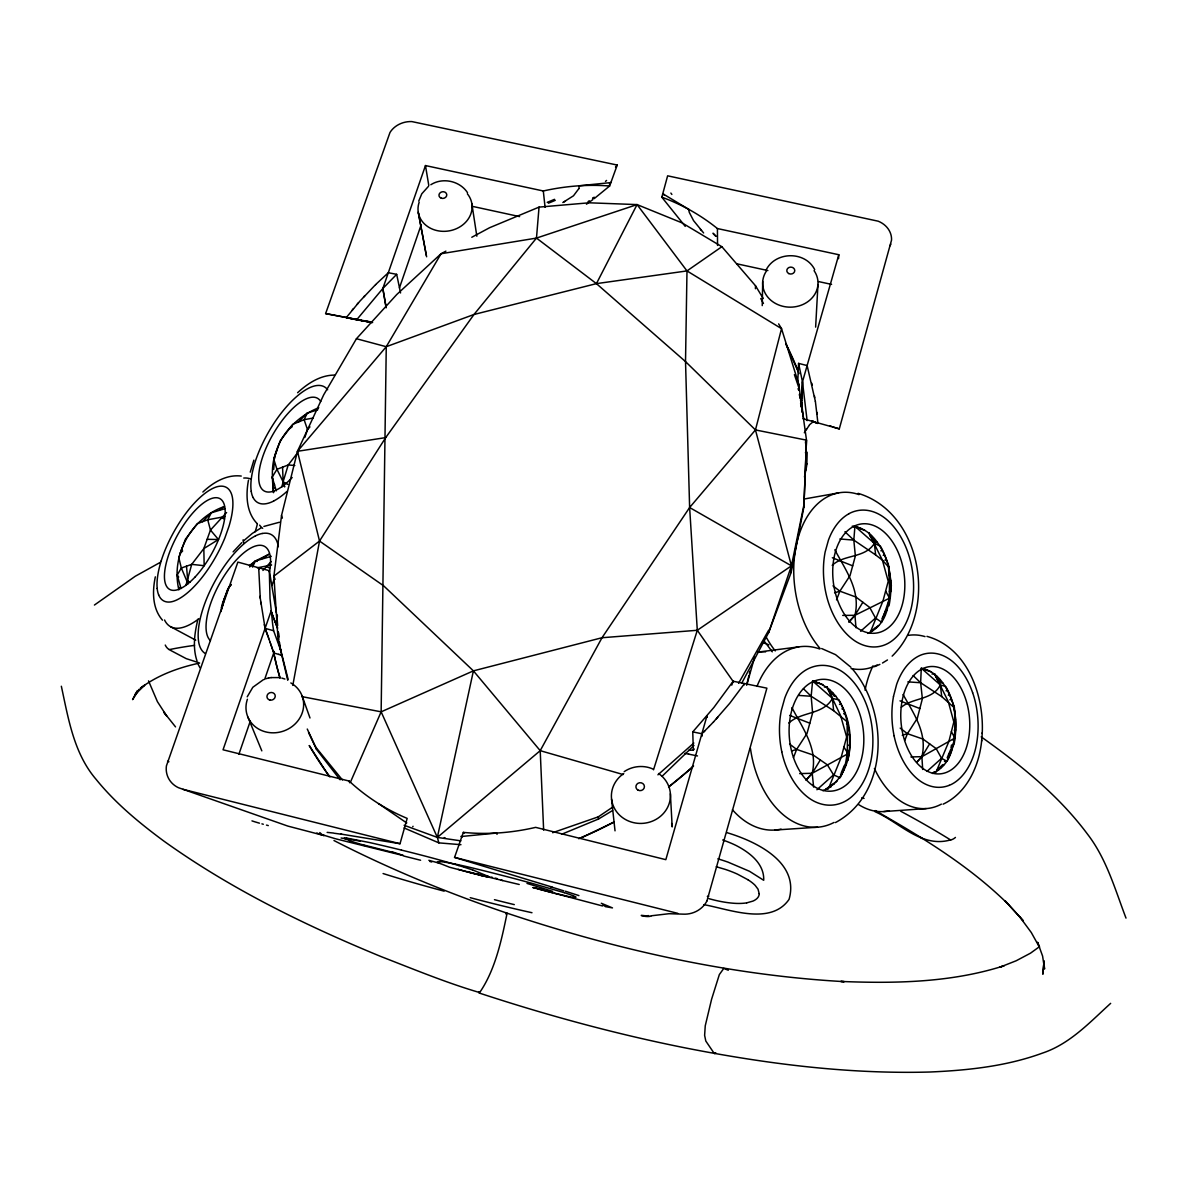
<?xml version="1.0" encoding="UTF-8"?>
<svg xmlns="http://www.w3.org/2000/svg" width="1194" height="1194" viewBox="0 0 1194 1194"><rect width="100%" height="100%" fill="white"/><g stroke="black" fill="none" stroke-linecap="round" stroke-linejoin="round"><path stroke-width="1.5" d="M350.454 782.13L381.14 711.833L386.259 346.708L441.064 253.74L445.914 251.143M316.888 832.964A42.835 36.178 -70 0 0 319.888 834.263L324.171 835.591L287.829 826.084L178.369 787.667A24.477 22.283 -23.1 0 1 166.414 765.906L237.875 562.105L269.307 570.672L270.023 598.522L272.695 624.611L273.62 630.731L280.635 650.088L280.038 646.178M982.229 733.4C984.125 695.087 967.424 647.611 926.962 636.357M471.794 237.263L489.585 227.726L539.046 207.114L589.12 202.801L637.059 204.592L686.983 270.919L685.52 361.603L689.625 507.525L697.296 630.283L653.521 769.817M755.429 288.739L755.489 285.739L721.877 246.71L681.983 222.845L637.059 204.592L536.479 238.084L441.064 253.74L396.796 294.485L356.439 338.723L323.708 394.796L297.47 451.302L281.53 515.495L273.904 576.12L278.038 639.417L287.739 680.311M762.235 305.619L762.712 281.515M801.696 404.438L801.831 400.02M800.502 399.692L801.487 406.647L801.771 402.259M741.877 682.938L768.623 632.626L791.443 565.822L803.995 504.584L806.502 440.153L798.696 383.961L781.533 328.663L778.637 323.887M801.801 400.706L801.905 397.781M801.92 396.99L802.234 387.96M801.861 398.468L802.025 394.095M802.04 393.289L802.099 391.796M802.114 390.99L802.472 381.871L798.577 363.379L807.129 365.573L815.368 401.393M768.623 632.626L791.144 572.478L803.846 507.286L806.502 440.153L755.459 429.93L685.52 361.603L596.433 283.635L536.479 238.084L539.046 207.114M802.264 387.169L802.472 381.871L807.129 365.573M904.768 740.414L907.425 733.683L917.305 718.37L922.38 698.744L920.649 682.744L921.275 668.207C940.245 671.834 949.111 691.236 954.409 707.818C955.334 730.624 957.498 762.026 932.484 773.473M822.95 790.712C864.456 773.145 856.665 691.684 812.607 681.013L811.159 696.251L812.607 712.967L807.025 733.444L796.622 749.414L793.488 757.578M797.711 382.722L798.577 363.379M799.025 390.498L798.696 383.961M791.144 572.478L791.443 565.822L755.459 429.93L781.533 328.663L686.983 270.919L596.433 283.635L473.988 314.485L386.259 346.708L297.47 451.302L319.529 541.061L292.799 685.416M813.621 787.07L812.219 773.264L820.293 759.951L813.174 755.026L796.622 749.414L789.577 744.011M803.846 507.286L803.995 504.584M815.636 327.126L817.965 284.515M855.979 627.76L854.949 615.283L862.844 602.269L855.964 597.06L839.875 591.164L832.979 585.836M852.232 526.151C871.933 528.241 882.56 547.942 888.366 564.807C889.53 588.239 894.321 621.492 867.725 633.417M838.561 258.65L838.8 254.725L717.415 228.547A205.562 180.831 -6.3 0 0 688.819 209.383L662.774 193.727L667.625 175.816L878.217 221.203A22.985 19.835 1 0 1 891.545 240.069L839.292 428.87L832.875 426.93M922.693 769.488L921.887 756.653C927.693 733.325 913.738 713.654 903.097 694.535M943.096 804.174C967.259 792.861 979.393 765.458 981.722 740.086M847.188 718.534C846.606 738.728 850.412 759.1 840.113 777.801L833.546 774.861L827.382 764.847L820.293 759.951M222.159 608.492L222.547 603.179L228.039 588.657L231.099 584.538M981.662 741.071L982.274 732.713M273.68 469.451L274.083 464.153M274.486 458.869C278.172 435.467 297.231 416.258 318.753 407.721M836.531 599.866L839.875 591.164L850.009 575.672L855.367 556.016L853.814 540.121L854.934 526.3L874.366 543.389L880.456 546.21C890.739 564.508 893.037 585.538 888.993 605.836M220.89 611.656L224.636 598.298M274.605 484.824L273.127 483.958L273.53 492.674C272.157 478.525 270.769 463.093 277.053 449.854M180.384 588.209L178.906 587.403L178.861 589.836C170.727 555.404 190.891 518.092 224.427 506.495L219.771 509.659M1044.078 960.677L1042.855 974.229L1043.929 962.2L1044.541 969.05L1042.601 956.096L1037.601 942.26L1039.467 947.215L1031.288 932.514L1019.9 917.082L1005.273 901.007L1023.139 920.649L1019.9 917.082M954.006 744.757C957.603 724.892 956.17 704.341 945.723 686.49L940.32 684.923L921.275 668.207M847.785 760.548C852.247 739.892 848.83 718.743 839.024 699.938L832.442 698.4L826.89 686.744L824.397 687.028M806.86 463.959L807.159 452.451A41.342 4.701 -71.5 0 0 805.368 452.795M248.471 480.197C245.74 494.868 246.113 512.316 257.203 523.629M950.991 747.966L951.514 744.981M155.324 576.836C152.295 591.314 152.19 608.403 162.488 620.164M805.801 470.257L804.472 476.973M479.018 991.766C478.988 992.139 478.764 992.617 478.973 992.945C546.837 1015.273 615.88 1034.094 685.953 1048.034C766.19 1063.779 847.889 1074.272 929.783 1072.018C967.886 1070.361 1006.452 1066.302 1042.481 1053.093C1069.943 1043.929 1089.809 1022.288 1110.659 1003.348M893.5 696.341L896.634 684.401A67.715 43.074 84.5 0 1 916.171 657.476A64.879 41.283 84.5 0 1 922.066 654.611A68.431 43.536 84.6 0 1 947.081 657.67A64.551 41.059 84.5 0 1 954.857 663.536A68.416 43.536 84.6 0 1 972.632 692.714M185.936 585.388L191.712 564.359L203.831 548.583L210.457 530.061L226.591 512.524M749.414 673.297L749.862 671.237M275.038 579.388L273.904 576.12L319.529 541.061L383.647 585.821L473.406 670.864L437.347 837.412L438.87 842.874L460.959 844.695M197.92 619.313C194.607 632.82 192.473 647.432 196.995 660.909M748.951 675.431L746.743 684.61M281.844 487.048L283.112 481.764L276.963 469.317L273.769 459.153L280.321 440.586L292.828 424.288L304.112 419.691L313.082 418.064M931.992 674.043L934.484 673.759L948.23 701.46L953.842 721.967L948.902 741.429L936.141 771.906L933.633 772.115M801.756 411.93L802.487 409.064M826.89 686.744L840.621 715.654L846.636 736.982L841.203 757.28L828.337 788.95L825.815 789.144L836.979 781.294M889.067 567.434L882.411 560.18L875.62 554.912L874.381 543.419L868.739 532.673L882.411 560.18L888.232 581.314L883.023 600.821L870.247 632.462M662.774 193.727L661.819 197.204L685.252 226.382M250.262 472.137L253.889 460.153M706.967 900.873L766.891 688.162L733.176 681.222L713.863 707.475L692.759 731.892L693.311 750.071L688.654 750.369M340.753 834.039L400.02 843.725L406.005 822.487L378.692 803.696A213.293 194.667 -10 0 1 349.141 781.055L223.039 749.787L271.068 611.119L273.307 617.149M406.079 822.233L407.169 818.383A196.861 179.921 -10.5 0 1 378.692 803.681M746.743 685.102L754.593 657.267M418.751 201.085L421.766 193.816L428.467 186.354M807.114 365.558L838.8 254.725M707.027 717.042L706.967 715.907L665.834 859.665L535.643 827.367A213.174 194.398 -10.5 0 1 496.555 833.054L461.914 836.442M274.232 651.461L264.62 679.52M274.038 579.493L271.963 585.478M948.633 757.653L947.185 757.772L950.722 749.459L952.17 749.339M944.484 761.488L946.991 761.265C956.021 743.34 957.737 723.654 953.334 704.4M238.904 754.22L250.277 721.176M399.453 287.873L421.079 225.039M594.149 198.667L609.641 185.995L617.223 165.056L411.826 121.579A22.373 19 -9.6 0 0 389.975 132.519L325.619 313.589L356.827 319.589L382.841 288.5L425.467 165.563L543.3 190.98A205.711 181.055 -5.9 0 1 579.105 185.786L610.865 182.592M304.768 437.497L307.515 429.676L309.947 426.87M552.15 887.097L454.556 857.396L463.332 832.382A196.846 179.861 -10.6 0 0 496.555 833.024M221.218 607.97L228.039 588.657L231.188 584.597M841.263 772.727L844.367 765.458L845.815 765.339M224.726 508.734L211.263 512.823L207.726 519.778L210.457 530.061L218.457 539.524L203.831 548.583L204.159 565.702L191.712 564.359L186.503 566.195L187.995 583.776L181.339 568.016L178.787 557.553L185.383 539.285L197.308 523.659L207.726 519.778L224.711 516.629M578.806 188.697L573.478 195.801L562.822 202.532M733.176 681.222L731.758 685.132M883.381 618.686L881.933 618.88L885.635 610.641L887.082 610.433M182.085 548.404L180.294 553.285L182.667 550.956M744.011 684.983L744.534 683.565L729.818 703.206L713.534 721.907M247.218 696.818L252.815 687.281L263.546 679.565M252.546 567.105L255.307 561.046L268.948 554.24L260.755 559.329M317.708 409.826L307.216 413.079L304.112 419.691L307.515 429.676M596.433 283.635L637.059 204.592M137.265 690.669L132.579 699.639L139.25 689.266L135.026 694.654L144.698 685.162L140.34 688.237C157.668 675.117 178.518 667.61 199.607 663.058M889.963 245.86L890.873 244.143M804.323 432.75L806.577 428.78M404.139 825.278L437.347 837.412L540.21 750.668L602.015 637.73L689.625 507.525L755.459 429.93M738.564 683.296L768.697 630.148M181.07 588.538L177.19 575.105L181.339 568.016L186.503 566.195M951.379 731.683L954.916 738.041L921.872 756.697L916.992 761.951L921.872 756.697L929.619 743.877L923.037 739.101L907.425 733.683L900.201 728.131M272.889 480.033L272.172 477.167L276.963 469.317L288.217 464.973L294.814 465.466M766.279 269.68C775.712 251.247 805.383 250.934 814.711 269.635M319.529 541.061L385.707 437.601L473.988 314.485L536.479 238.084M934.484 673.759L940.32 684.923C932.798 700.281 912.783 697.475 901.321 707.266M297.754 452.601L288.217 464.973L283.127 481.749L284.665 486.928L283.112 481.764M375.603 284.605L359.707 301.351L346.29 317.559L352.887 318.992M352.245 310.097L353.469 308.619M615.507 167.1L617.223 165.056M809.278 424.974L813.562 421.407M938.618 769.951L937.156 770.07L942.618 764.727L944.066 764.608M262.919 570.463L271.142 561.583M357.185 304.246L358.439 302.798M874.366 543.389C865.008 558.479 844.024 554.106 832.203 565.344M233.128 551.867L241.74 542.673M854.949 615.328L848.77 622.134L854.919 615.298L889.53 598.164L891.351 585.717L888.366 564.807M716.355 718.863L717.743 717.325M812.219 773.294L805.95 780.145L812.189 773.279L848.083 753.668L843.919 747.116M363.558 297.067L364.871 295.649M386.155 307.828L382.841 288.5L396.677 274.322L400.557 292.963M872.874 630.656L871.426 630.85L878.575 625.522M693.311 750.071L694.281 749.026M713.519 721.907L709.221 726.415M249.636 566.971L255.307 561.046L271.277 556.314M709.221 726.415L701.848 733.758L701.863 735.086M298.455 421.989L307.216 413.079M202.502 521.718L211.263 512.823M703.341 732.31L704.833 730.847M375.603 284.605L388.319 272.739L396.677 274.322M662.043 776.324L693.983 745.459M892.142 656.133C938.23 611.104 922.44 512.614 858.098 493.346M202.876 492.032C213.084 482.421 226.681 474.242 241.248 476.063M297.604 392.722C307.664 383.408 320.32 375.11 334.484 375.095M243.382 541.046L252.367 533.375L260.964 527.972M927.022 771.399L941.559 758.309L946.991 761.265M816.92 789.741L833.546 774.861M657.924 774.831L693.818 743.041M860.62 631.253L875.515 618.044L881.62 622.238L889.53 598.164L885.635 591.06M505.883 913.977L507.092 913.186C616.059 949.618 729.28 975.214 844.218 981.647L840.8 981.438C895.485 983.632 951.514 982.602 1004.079 965.752L999.766 967.244L1016.213 960.752L1030.512 953.17L1039.496 946.648M249.442 565.598L255.292 561.046L257.143 561.449M668.58 786.98L688.013 770.966A355.558 319.574 -11.1 0 0 693.58 765.951M788.816 723.012C801.308 711.43 823.367 714.937 832.442 698.4L812.607 681.013M593.015 198.114L594.254 197.204M289.157 428.989L292.142 426.795M593.761 197.577L592.567 198.443M592.851 199.607L586.478 204.189M94.416 605.045L135.25 576.269L160.19 562.419M588.03 201.652L589.284 200.771M686.983 270.919L721.877 246.71M301.918 696.624L381.14 711.833L473.406 670.864L602.015 637.73L697.296 630.283L791.443 565.822L689.625 507.525M315.35 410.482L318.111 408.617M552.643 832.696L598.254 816.86L613.373 806.651M624.193 771.652C632.507 765.921 643.835 764.861 653.028 769.07M882.5 663.013L887.47 659.954M561.613 834.278L598.522 819.009L612.582 810.517M430.84 184.727C442.675 177.115 459.869 180.906 467.511 192.682M921.858 756.668L910.903 756.936M319.783 832.561L322.171 834.725L334.947 838.606M564.15 201.846L565.449 201.144M613.328 822.427L584.224 836.367M835.472 822.562C889.291 793.816 888.933 711.714 852.441 669.028M263.904 526.435L279.5 522.226M874.605 666.655L879.888 664.386M791.726 750.936L796.622 749.414M902.261 735.295L907.425 733.683M834.591 592.806L839.875 591.164M257.277 567.822L271.59 564.986M265.978 678.685L268.635 677.998M651.491 915.768L669.013 913.709L682.908 914.141A24.94 23.596 -2 0 0 706.982 900.888M651.237 915.813C648.432 917.992 636.029 914.514 643.656 915.589A43.521 26.984 -79.9 0 0 648.655 915.604M271.023 677.595L279.217 677.58M746.683 902.873L752.892 901.112A64.625 20.298 15.8 0 0 759.22 893.724M803.726 499.092L838.561 492.898M268.471 678.028L271.277 677.535M853.8 526.957L857.949 527.226M856.516 527.464L861.277 528.599M864.874 530.42L860.187 528.778M871.441 535.539L869.993 535.778L875.874 542.569L877.321 542.345M873.202 538.942L874.306 538.778M880.888 550.792L882.336 550.568M297.47 451.302L385.707 437.601M883.202 555.314L884.291 555.135M884.858 560.12L886.306 559.896M888.739 575.418L889.843 575.254M889.157 580.717L890.59 580.508M889.306 591.224L890.754 591.015M889.052 596.328L890.157 596.164M532.957 887.575L602.552 905.962M884.112 614.895L885.202 614.746M874.56 628.477L875.65 628.328M758.25 652.058L798.801 646.879M924.141 668.909L922.693 669.073L930.768 671.7M815.741 681.729L814.293 681.893L822.92 684.595M926.231 670.207L927.32 670.073M818.099 683.058L819.188 682.923M937.051 676.401L935.603 676.565L941.245 682.953L942.693 682.789M829.711 689.475L828.248 689.639L834.337 696.251L835.785 696.102M938.693 679.55L939.797 679.416M831.576 692.714L832.666 692.595M946.066 690.789L947.499 690.639M839.516 704.385L840.979 704.236M948.29 695.147L949.379 695.027M841.889 708.908L842.994 708.788M949.887 699.774L951.319 699.624M843.621 713.728L845.083 713.579M846.501 723.922L847.949 723.773M954.021 719.833L955.469 719.698M848.038 734.594L849.486 734.444M954.2 730.161L955.648 730.027M848.188 745.34L849.635 745.205M953.081 740.176L954.528 740.056M847.919 750.608L849.024 750.504M846.934 755.772L848.397 755.653M949.275 753.757L950.364 753.653M842.77 769.936L843.859 769.846M840.501 774.13L841.964 774.01M940.171 767.608L941.26 767.518M832.845 784.413L833.949 784.324M829.606 787.01L831.069 786.891M883.754 811.562L926.201 808.592M774.981 830.039L817.606 827.203M707.326 896.366L708.773 896.261M483.107 876.008L489.734 876.993L473.048 870.083M799.681 773.608L812.189 773.279C818.159 748.474 802.502 728.131 791.92 707.594M842.725 615.417L854.919 615.298C860.934 590.612 845.636 570.21 834.83 549.822M489.122 877.127L467.332 871.59M207.144 539.315L218.457 539.524M798.667 695.415L811.159 696.251L833.606 710.654L847.636 722.191M907.888 681.864L920.649 682.744L941.738 696.624L954.409 707.818M327.141 832.382L333.574 833.054M839.889 538.957L853.814 540.121L875.62 554.912M346.842 838.098L369.558 842.546A87.878 3.672 14.6 0 1 376.095 844.039L377.11 844.277A95.43 3.97 14.6 0 1 401.378 850.068M460.929 840.86L437.347 837.412L381.14 711.833M362.23 320.41L325.619 313.589M363.006 320.529L369.11 321.499M370.618 321.753L372.125 321.992M352.275 318.873L372.632 322.559M371.08 322.305L371.901 322.44L356.827 319.589M370.274 322.171L365.662 321.395M364.14 321.126L364.901 321.261M362.618 320.858L363.379 320.992M361.11 320.589L361.872 320.723M360.364 320.455L358.125 320.037M357.364 319.888L353.618 319.141M198.562 662.625L186.264 658.655L170.667 650.432M701.848 733.758L692.759 731.892M685.043 753.384L688.759 754.145M454.944 864.038L446.287 862.396A77.729 3.298 14.5 0 0 443.004 861.919A97.789 4.119 14.4 0 0 439.243 861.605L437.049 862.247L449.526 867.232L482.57 875.799M688.565 754.101L697.49 755.936M803.069 418.751L839.292 428.87M351.394 318.679L347.006 317.723M393.124 852.426L360.857 844.277A62.67 2.821 13.7 0 1 348.842 840.367M471.72 206.204L519.614 216.607M736.817 263.799L767.876 270.545M818.502 281.56L831.576 284.396M478.242 874.217L479.063 874.396M479.898 874.59L483.988 875.471M485.6 875.829L488.003 876.351M815.383 401.393L817.965 423.407L816.606 423.019M536.524 888.321L533.733 887.679A85.923 2.403 12.4 0 0 533.136 887.62M502.778 880.545L471.988 873.142M539.3 888.978L540.404 889.231M605.268 906.604L612.492 907.903L601.298 903.261M487.659 876.202L485.898 875.784M482.973 875.068L481.809 874.784M182.966 789.309L400.02 843.725M454.556 857.396L677.789 913.35M404.109 856.113L420.587 860.247M817.965 423.407L817.009 423.154M554.449 893.216L570.672 896.978A62.924 2.507 15.4 0 0 575.598 897.381A74.058 3 14.9 0 0 575.642 896.798M552.449 892.709L538.315 888.903M495.256 878.127L497.017 878.59M491.182 877.053L492.346 877.366M356.439 338.723L386.259 346.708M335.932 838.875L403.423 855.605L398.542 853.8M716.251 866.725L725.251 869.381A43.253 13.612 15.6 0 1 737.399 874.112L747.832 879.679M471.376 872.978L458.153 869.336M709.012 898.694L711.176 899.276A44.879 14.059 15.7 0 0 736.325 903.41A43.626 13.656 15.6 0 0 746.668 902.858M429.915 861.501L431.735 861.993M258.949 569.359L258.695 567.777L260.262 598.194L265.113 628.372L273.62 630.731M278.829 654.402L273.754 652.984L273.247 651.476M703.878 904.649C729.489 909.276 770.667 925.917 789.055 899.38C799.816 862.143 755.847 841.307 726.907 832.636M278.724 654.372L280.515 654.879M280.381 654.849L282.187 655.357M473.406 670.864L540.21 750.668L623.164 774.548M281.784 678.073L284.903 679.043M832.352 557.762L852.695 565.837M900.007 700.848L919.843 708.549M789.652 715.385L809.816 723.191M458.914 865.575L446.422 861.904A51.387 2.179 14.6 0 0 428.81 857.068A69.267 2.91 14.6 0 0 401.468 850.098M564.314 892.694L532.121 883.366A88.147 3.701 14.5 0 0 524.33 881.247L523.121 880.918A95.714 4.015 14.5 0 0 496.45 873.933A69.461 2.94 14.5 0 0 469.57 867.292A51.521 2.194 14.5 0 0 454.884 864.023M565.374 891.231L578.911 895.59M821.666 648.551L835.546 654.655L850.889 667.222M61.342 686.237C68.386 718.594 73.774 753.295 96.057 779.309C115.4 803.204 139.25 822.875 163.862 841.083C230.785 889.037 305.246 925.335 381.185 956.633C413.497 969.155 446.66 982.901 479.481 992.512C479.764 992.214 480.048 991.901 480.316 991.587C495.644 968.797 501.734 939.066 507.092 913.186C447.81 892.993 389.692 869.157 333.962 840.531M816.711 423.049L814.218 422.019M167.563 761.265L168.906 761.742M816.144 422.84L814.517 422.139M831.502 426.377L829.726 425.646M404.079 827.949L438.87 842.874M573.359 895.873L574.986 896.619M221.353 517.584L224.487 519.032M266.307 566.493L269.65 568.06M813.875 421.84L811.935 420.9M813.666 421.751L812.338 421.094M803.652 418.93L801.667 405.99M875.023 811.696C899.739 822.308 921.216 848.292 950.514 839.919A9.656 6.209 -57.4 0 0 955.439 837.427M170.608 626.701L195.726 640.163M345.185 838.904L344.305 838.337A58.222 2.448 14.6 0 1 346.678 838.054M287.784 484.406L283.127 481.749L282.575 467.152M875.262 810.577C922.514 837.412 969.513 866.068 1008.408 904.44M273.307 487.391L274.441 488.047M165.265 645.058A9.298 7.731 76.3 0 0 169.145 649.551L169.444 649.715M169.145 649.551L169.294 649.626A524.121 160.429 16.5 0 1 194.518 645.372M463.332 832.382L464.421 833.054M186.995 580.433L189.936 582.224M929.619 743.877L936.186 748.623L941.559 758.309M981.184 736.862C1020.318 764.697 1058.481 795.219 1087.376 833.979C1106.539 858.755 1115.017 889.291 1126.002 918.111M862.844 602.269L869.695 607.433L875.515 618.044M728.295 970.229L723.773 968.424L719.34 974.588L711.609 999.199L705.251 1025.78L704.624 1035.347L705.803 1041.034L714.161 1053.347A4.94 1.642 -80.2 0 0 715.743 1052.705M920.425 837.143L921.992 838.516M844.934 531.748L853.814 540.121M276.65 614.119L277.501 616.059M913.111 675.55L920.649 682.744M803.443 688.744L811.159 696.251M703.624 232.964L693.58 220.651L689.341 212.472A24.074 10.731 38.1 0 1 688.834 209.428M700.371 229.293L701.43 230.517M772.294 651.834L764.847 641.909M307.261 729.041L315.709 747.116L342.454 779.995M175.533 726.892L163.862 712.266L166.667 715.922L157.414 701.654L148.519 680.864M308.545 732.564L316.529 749.384L340.126 779.786M177.19 575.105L178.697 577.06M697.296 630.283L733.534 681.968M755.489 285.739L763.205 298.455M309.276 745.668L326.649 772.488A322.35 293.276 -6.2 0 0 329.32 776.13M760.787 298.575L763.459 303.485M198.189 664.371L199.95 667.774M785.742 343.573L799.084 373.632M940.305 684.908L941.738 696.624M247.889 717.072L261.814 750.862M277.53 628.044L276.918 626.492M277.545 628.119L276.515 625.432M276.724 626.029L275.68 623.313M276.307 624.969L275.053 621.686M274.844 621.149L275.471 622.82M274.411 620.029L275.053 621.731M274.635 620.641L273.53 617.701M274.202 619.492L272.859 615.94M272.635 615.358L271.739 612.94M271.739 612.955L271.068 611.119M265.098 628.357L268.128 636.701M265.62 629.775L266.128 631.163M315.709 747.116L316.529 749.384M278.038 639.417L288.097 679.237M266.247 631.492L266.814 633.059M302.172 696.117L309.992 717.982M267.143 633.939L267.635 635.327M267.934 636.178L268.62 638.074M268.486 637.73L269.098 639.447M269.038 639.283L270.113 642.357M270.053 642.178L270.65 643.894M270.531 643.536L271.471 646.252M349.111 781.07L349.693 782.771M271.172 645.417L271.933 647.596M794.398 374.632L798.562 386.841M271.695 646.939L272.381 648.954M272.217 648.461L272.844 650.282M272.739 649.969L273.411 651.969M281.53 515.495L282.381 518.136M272.172 477.167L276.307 490.838M279.993 677.849L278.098 671.207A358.767 325.529 -5.1 0 1 276.366 664.551L274.366 655.879M798.129 388.587L798.413 389.811M811.845 383.304L812.263 385.095M274.217 655.148L273.754 652.984L274.844 658.043A366.349 332.335 -4.8 0 0 280.068 678.147M799.487 394.736L800.264 398.438M264.322 624.611L264.71 626.477M382.841 288.5L386.035 307.067M418.243 212.129L426.631 256.785M418.452 213.278L426.288 255.337M276.396 612.746L269.307 570.672M814.442 395.93L814.771 397.751M802.472 381.871L807.129 420.631M425.467 165.563L428.81 185.548M471.839 203.592L476.839 236.203M243.113 539.792L243.68 543.464M279.844 644.879L279.486 642.268M799.487 394.169L799.935 397.841M800.622 403.333L801.084 407.005M805.443 441.825L806.129 447.317M598.254 816.86L598.522 819.009M260.695 601.985L260.919 603.88M278.799 637.029L278.217 631.775M816.89 412.363L817.099 414.199M611.552 799.07L615.029 830.845M543.3 190.98L545.091 207.308M260.068 596.299L260.262 598.194M832.457 698.43L833.606 710.654M277.635 625.671L276.904 615.477M670.386 793.741L672.192 826.935M707.012 717.057L706.967 715.907M278.5 632.611L278.844 640.014M540.21 750.668L543.643 830.203M759.19 893.709L758.026 889.172L755.205 885.426A44.536 14.015 15.6 0 0 747.832 879.679M701.893 735.235L701.908 736.399M717.415 228.547L717.549 245.442M717.818 858.829A66.625 20.985 15.7 0 1 728.071 862.143L749.519 871.307L763.712 880.291C764.414 863.501 749.31 852.262 735.922 845.397A43.611 14.119 15.7 0 0 722.683 839.979M805.01 475.854A113.012 13.94 -70.8 0 1 804.711 477.301M806.995 463.645A98.833 11.582 -71.2 0 1 805.95 469.929M664.073 195.04A131.638 81.088 25.6 0 1 663.237 193.682M671.864 194.443A193.756 109.744 29.3 0 1 670.879 193.055M806.308 429.78A93.371 10.074 -72 0 1 809.054 425.706M715.699 236.233A69.595 2.642 45.4 0 1 713.281 233.785M661.834 197.204A189.159 166.13 -6 0 1 688.789 209.413M716.087 236.233A67.759 2.746 45.5 0 1 713.072 233.143M786.04 344.156A360.275 321.455 -10.3 0 1 798.204 371.304M692.699 766.772A362.782 325.813 -11.2 0 1 668.744 786.846M614.253 821.83A344.782 310.35 -11.2 0 1 578.717 838.71M445.407 838.278A210.965 59.879 5.1 0 1 444.272 837.561M462.048 837.009A143.802 31.91 9.5 0 1 460.869 836.427M497.062 834.308A25.999 9.03 -2.5 0 1 496.54 833.024M540.3 889.261A70.521 2.985 13.9 0 1 535.643 887.963M602.746 905.231A98.475 2.179 14.6 0 1 605.074 905.873M541.718 888.634A145.847 4.97 13.7 0 1 543.001 888.933M519.226 884.485A178.578 1.254 13.2 0 1 501.241 880.202M564.598 892.769A58.491 2.478 14.5 0 1 573.493 895.903M584.224 836.352A320.156 289.052 -11 0 1 579.702 838.248M526.987 883.411A270.799 8.776 15.5 0 1 552.718 891.381M550.538 886.739A288.739 11.627 14.7 0 1 563.822 890.873M394.363 852.501A69.879 2.716 15.1 0 1 390.901 851.755M395.065 852.725A84.923 1.373 16.3 0 1 397.244 853.441M268.292 825.591A170.682 4.672 11.9 0 1 266.486 825.099M263.307 824.248A170.682 4.672 11.9 0 1 261.919 823.86M259.456 823.173A170.682 4.672 11.9 0 1 251.964 820.875M363.289 845.218A97.818 1.731 13.2 0 1 364.483 845.501M428.855 860.307A144.459 5 13.9 0 1 440.138 863.456M485.749 876.545A176.682 2.149 14.8 0 1 483.794 876.097M481.779 875.635A176.682 2.149 14.8 0 1 479.152 875.023M464.406 867.292A97.236 4.045 14.6 0 1 472.749 870.023M458.824 865.546A77.401 3.254 14.6 0 1 464.6 867.337M350.111 840.651A73.804 3.179 14.1 0 1 346.185 839.143M406.796 822.86A141.967 25.119 22.8 0 1 406.184 823.009M413.049 826.293A208.054 43.088 28.1 0 1 412.766 826.666M341.096 838.024A273.262 10.552 13.4 0 1 360.275 841.158M334.484 833.293A291.769 12.03 14.4 0 1 341.842 834.337M378.602 803.637A25.82 5.836 36.5 0 1 378.782 804.278M329.887 776.951A347.723 315.888 -5.4 0 1 309.365 745.578M606.567 180.443A190.741 117.236 9.8 0 1 605.477 181.413M610.716 182.503A130.579 83.55 15.1 0 1 609.373 183.966M609.641 185.995A189.174 166.175 -5.9 0 0 579.105 185.831A23.79 13.194 -3.1 0 1 578.792 188.697M554.523 199.323A66.834 14.91 -19 0 1 547.225 202.338M555.255 200.323A67.625 16.537 -18.7 0 1 548.374 203.204M814.069 270.65A27.686 24.074 -0.7 0 1 808.323 301.336A27.686 24.074 -0.7 0 1 772.563 301.604A27.686 24.074 -0.7 0 1 766.444 270.993M467.361 193.801A27.134 23.298 -9.1 0 1 449.183 230.875A27.134 23.298 -9.1 0 1 419.169 202.234M290.829 682.953A29.104 26.492 -19.1 0 1 300.157 717.445A29.104 26.492 -19.1 0 1 263.411 731.221A29.104 26.492 -19.1 0 1 247.397 699.236M671.64 823.502A28.626 26.865 -4.5 0 1 672.118 826.144M658.581 773.518A29.537 27.596 -4.7 0 1 662.64 814.308A29.537 27.596 -4.7 0 1 618.79 814.338A29.537 27.596 -4.7 0 1 623.761 773.533M775.264 650.909A87.789 58.028 82.2 0 1 766.503 637.671M877.127 664.998A89.043 57.954 82.2 0 1 851.113 668.536M819.979 648.372A89.043 57.954 82.2 0 1 797.279 540.927A89.043 57.954 82.2 0 1 859.008 494.614M848.964 513.733A69.222 44.79 82.3 0 0 828.472 540.046L825.144 551.986A69.222 44.775 82.3 0 0 825.726 592.194A66.357 42.954 82.3 0 0 828.293 602.045A69.759 45.118 82.3 0 0 848.725 636.014A66.028 42.745 82.3 0 0 857.053 642.238A69.939 45.253 82.2 0 0 883.276 645.447A66.013 42.7 82.3 0 0 891.276 641.372A69.924 45.253 82.2 0 0 908.947 615.955A66.088 42.73 82.3 0 0 912.052 604.254A69.924 45.253 82.3 0 0 911.41 565.269A65.983 42.656 82.3 0 0 907.962 552.628A69.953 45.268 82.3 0 0 889.411 522.047A65.998 42.685 82.2 0 0 881.306 515.599A69.953 45.268 82.3 0 0 855.143 511.181A66.327 42.924 82.2 0 0 848.949 513.689M889.381 810.741A85.908 55.864 84.5 0 1 858.426 804.443M864.053 798.413A73.595 48.029 84.5 0 1 861.725 797.831M941.365 804.129A87.102 55.745 84.5 0 1 874.396 768.503M865.053 690.207A87.102 55.745 84.5 0 1 872.993 665.849M908.276 635.387A87.102 55.745 84.5 0 1 925.022 636.596M972.647 692.714A64.536 41.029 84.5 0 1 975.991 704.967A68.401 43.521 84.5 0 1 976.647 743.325A64.64 41.103 84.6 0 1 973.737 755.011A68.401 43.521 84.5 0 1 956.857 780.906A64.566 41.074 84.6 0 1 949.245 785.354M949.245 785.324A68.401 43.521 84.5 0 1 924.171 783.488A64.595 41.103 84.6 0 1 916.186 777.861A68.237 43.402 84.5 0 1 896.604 745.414A64.909 41.312 84.6 0 1 894.097 735.877M894.127 735.877A67.715 43.074 84.5 0 1 893.515 696.356M781.085 829.129A89.401 60.491 84.5 0 1 732.444 809.771M757.921 652.088A89.401 60.491 84.5 0 1 765.578 651.879M834.054 822.442A90.699 60.446 84.6 0 1 750.474 748.519M756.981 686.401A90.699 60.446 84.6 0 1 819.8 648.999M781.786 751.847A67.595 44.805 84.6 0 0 784.458 761.787A71.058 47.073 84.6 0 0 805.607 795.413A67.267 44.581 84.6 0 0 814.233 801.293A71.237 47.208 84.6 0 0 841.412 803.01A67.237 44.551 84.6 0 0 849.695 798.368A71.222 47.208 84.6 0 0 868.038 771.249A67.312 44.581 84.6 0 0 871.262 759.086A71.237 47.208 84.6 0 0 870.665 719.161A67.207 44.506 84.6 0 0 867.098 706.4A71.252 47.223 84.6 0 0 847.919 676.147A67.222 44.521 84.5 0 0 839.531 670.013A71.267 47.223 84.6 0 0 812.427 667.013A67.565 44.775 84.5 0 0 805.995 669.938A70.521 46.715 84.6 0 0 784.742 698.177L781.279 710.624A70.506 46.715 84.6 0 0 781.816 751.832M900.843 811.308A524.121 160.429 16.5 0 1 950.708 840.009M762.309 642.342A526.45 175.473 16.5 0 1 768.846 644.82M257.382 524.002A84.028 32.014 -61 0 1 255.188 531.763M198.846 618.776A84.028 32.014 -61 0 1 164.563 619.999M243.74 478.048A84.028 32.014 -61 0 1 250.277 478.869M262.695 528.33A86.58 33.85 -60 0 1 259.62 525.136M210.428 640.611A54.446 21.462 -61.2 0 1 234.024 562.553A54.446 21.462 -61.2 0 1 269.486 571.792M278.336 546.748A68.431 26.969 -61.2 0 0 277.978 544.897A65.58 25.865 -61.2 0 0 276.351 540.106A69.162 27.268 -61.2 0 0 262.202 533.509M255.456 535.882A65.237 25.716 -61.2 0 1 262.217 533.479M255.456 535.912A69.162 27.268 -61.2 0 0 232.576 555.404A65.222 25.686 -61.2 0 0 225.054 565.12A69.133 27.268 -61.2 0 0 206.458 599.149A65.327 25.731 -61.2 0 0 202.353 610.686A69.133 27.253 -61.2 0 0 198.428 640.238A65.252 25.716 -61.2 0 0 200.099 647.118A69.148 27.253 -61.2 0 0 205.383 653.596M161.25 560.717A62.252 23.358 -61 0 1 165.22 549.777A65.879 24.746 -61 0 1 182.98 517.33A62.148 23.328 -61 0 1 190.085 507.987A65.894 24.761 -61 0 1 211.562 489.033A62.178 23.343 -61 0 1 217.845 486.555A65.909 24.746 -61 0 1 230.8 492.361A62.491 23.477 -61 0 1 232.263 496.749A65.207 24.492 -61 0 1 228.935 526.479L224.935 537.778A65.207 24.492 -61 0 1 206.517 571.448A62.506 23.492 -61 0 1 200.995 578.777A65.715 24.671 -61 0 1 177.19 599.746A62.207 23.373 -61.1 0 1 170.951 601.88A65.879 24.746 -61 0 1 158.653 594.851M157.19 588.478A65.879 24.746 -61 0 1 161.265 560.702M158.638 594.866A62.178 23.343 -61.1 0 1 157.175 588.493M292.172 477.51A53.461 20.596 -60 0 1 259.083 482.242A53.461 20.596 -60 0 1 282.456 420.094A53.461 20.596 -60 0 1 320.753 401.557M327.649 389.751A67.909 26.178 -60 0 0 313.962 386.11A64.073 24.686 -60 0 0 307.171 388.975A67.909 26.178 -60 0 0 284.306 409.303A64.043 24.656 -60 0 0 276.844 419.034A67.894 26.178 -60 0 0 258.62 452.422A64.148 24.701 -60 0 0 254.65 463.526A67.894 26.164 -60 0 0 251.233 491.301M253.068 497.525A64.073 24.686 -60 0 1 251.218 491.316M253.083 497.495A67.894 26.164 -60 0 0 266.829 503.569A64.103 24.716 -60 0 0 273.59 501.092M286.993 491.391A67.715 26.089 -60 0 1 273.605 501.047M444.138 891.142A468.242 140.937 10.5 0 1 383.08 873.545M514.301 904.619A412.228 123.877 11.8 0 1 494.465 899.679M531.972 912.723A468.257 142.37 11.8 0 1 470.242 897.679M788.786 273.575A3.985 3.463 -0.7 0 0 794.771 270.575A3.985 3.463 -0.7 0 0 788.801 267.575A3.985 3.463 -0.7 0 0 788.786 273.575M441.273 198.204A3.91 3.343 -9.1 0 0 446.75 194.562A3.91 3.343 -9.1 0 0 440.586 192.443A3.91 3.343 -9.1 0 0 441.273 198.204M270.083 700.117A4.194 3.806 -19 0 0 275.098 695.057A4.194 3.806 -19 0 0 268.113 693.818A4.194 3.806 -19 0 0 270.083 700.117M638.133 790.189A4.254 3.97 -4.7 0 0 644.417 786.518A4.254 3.97 -4.7 0 0 637.939 783.309A4.254 3.97 -4.7 0 0 638.133 790.189M835.606 551.18A55.073 35.626 82.3 0 0 873.112 633.298A55.073 35.626 82.3 0 0 897.634 551.091A55.073 35.626 82.3 0 0 835.606 551.18M903.485 694.983A53.864 34.268 84.5 0 0 939.499 773.906A53.864 34.268 84.5 0 0 962.782 691.744A53.864 34.268 84.5 0 0 903.485 694.983M792.115 709.191A56.103 37.163 84.6 0 0 830.89 791.174A56.103 37.163 84.6 0 0 856.396 705.415A56.103 37.163 84.6 0 0 792.115 709.191M195.323 576.747A51.879 19.477 -61 0 0 220.815 499.226A51.879 19.477 -61 0 0 168.25 556.106A51.879 19.477 -61 0 0 195.323 576.747"/></g></svg>
